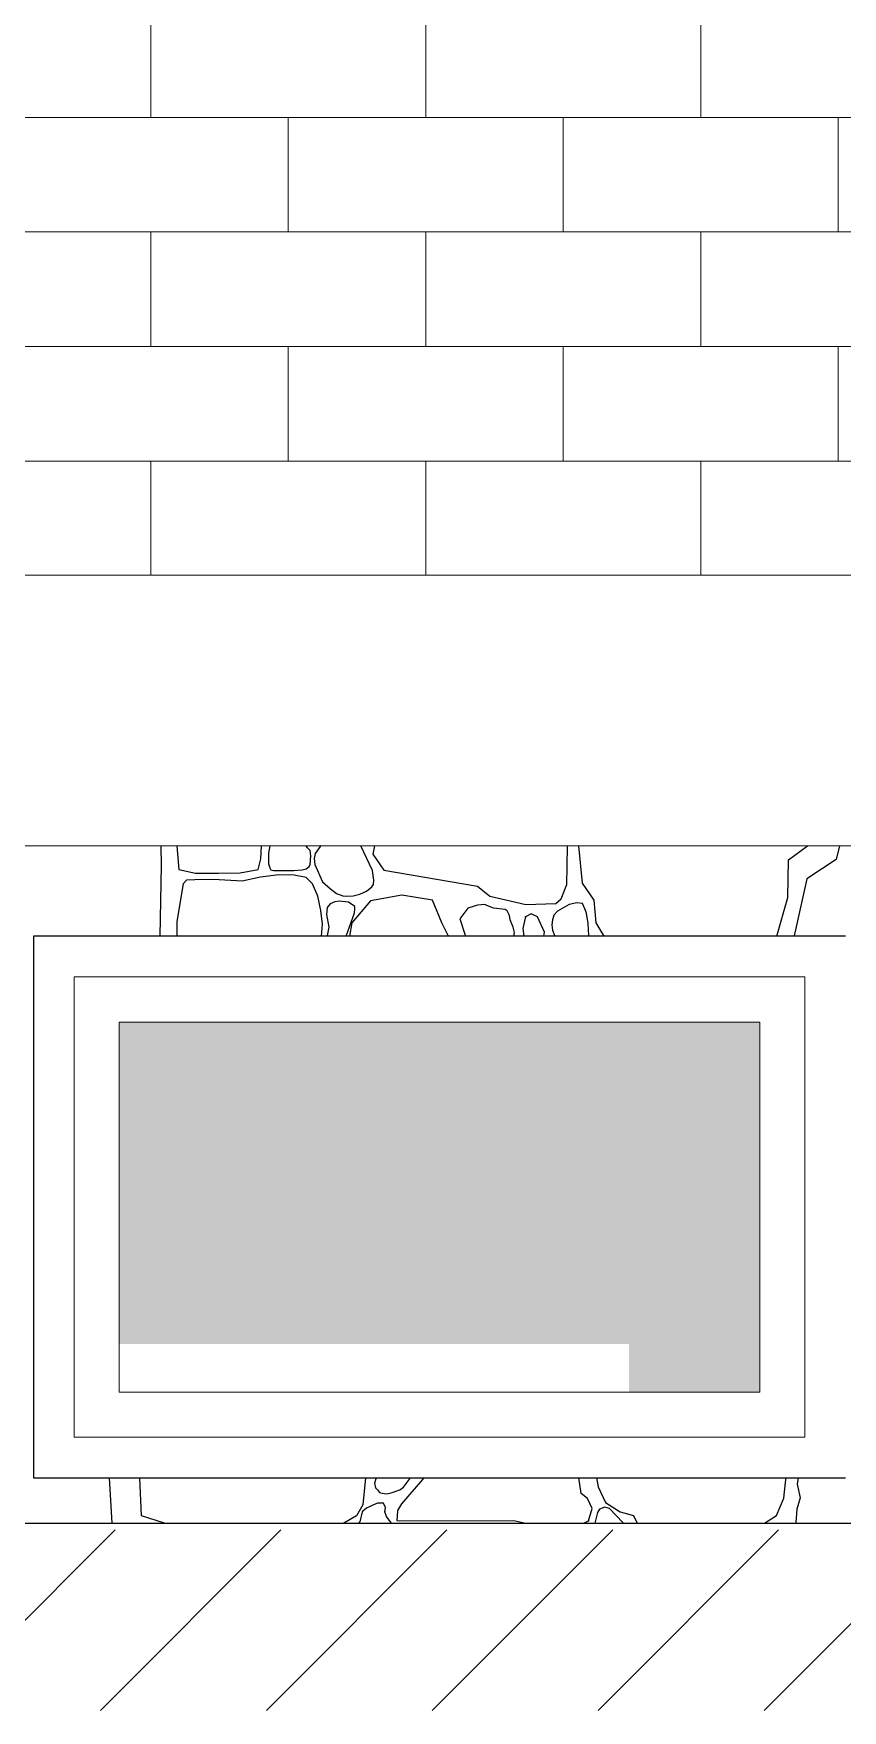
# Model space of a CAD drawing. Header units: feet. Extents: x -10410 to 374725, y -46422 to 88923.
# Drawn here: x 306613 to 307510, y -1258 to 600 of the extents above; entities that cross this region are included whole.
import ezdxf

# ---------------------------------------------------------------- set-up
doc = ezdxf.new("R2010")
doc.units = ezdxf.units.FT
doc.header["$MEASUREMENT"] = 0
for name, color, linetype, lineweight, true_color in [('2D - Общий_Ном._пера__118', 7, 'Continuous', 5, 0x573938), ('Конструктив - Стены Несущие_Ном._пера__107', 7, 'Continuous', 5, 0xaaaaaa), ('Конструктив - Стены Несущие_Ном._пера__87', 7, 'Continuous', 25, 0x6a6a6a), ('Местность - Рельеф_Ном._пера__93', 7, 'Continuous', 25, 0xa2a233)]:
    doc.layers.add(name, color=color, linetype=linetype, lineweight=lineweight, true_color=true_color)
doc.layers.add('Конструктив - Перекрытия_Ном._пера__1', color=7, linetype='Continuous', lineweight=20)
doc.layers.add('Конструктив - Стены Несущие_Ном._пера__120', color=7, linetype='Continuous', lineweight=5)

# ---------------------------------------------------------------- blocks, each defined once
blk = doc.blocks.new('*X130')
at = {"layer": 'Конструктив - Стены Несущие_Ном._пера__87', "linetype": 'Continuous'}
for p, q in [((306755, -321.7), (306754.6, -300)), ((306772, -300), (306774.3, -326.2)), ((306862.1, -326.2), (306864.9, -314.2)), ((306864.9, -314.2), (306865.9, -300)), ((306873.6, -307.8), (306873.5, -319.9)), ((306875.1, -300), (306873.6, -307.8)), ((306916.8, -301.9), (306915.4, -300)), ((306919.5, -305), (306916.8, -301.9)), ((306920.4, -311), (306919.5, -305)), ((306919.7, -320.8), (306920.4, -311)), ((306925.2, -308.5), (306924, -314)), ((306924, -314), (306925, -320.6)), ((306930.6, -300.4), (306925.2, -308.5)), ((306931.8, -300), (306930.6, -300.4)), ((306988.6, -327.1), (306975.9, -300)), ((306990.9, -300), (306989, -309.1)), ((306989, -309.1), (307001.2, -326.9)), ((307204.4, -322.6), (307204.7, -300)), ((307216.9, -300), (307221.1, -341.1)), ((307449, -357.2), (307449.9, -315.3)), ((307449.9, -315.3), (307470.7, -300)), ((307502.5, -314.8), (307470.3, -336.3)), ((307506.2, -300), (307502.5, -314.8)), ((306753.6, -400), (306755, -321.7)), ((306774.3, -326.2), (306792.6, -330.3)), ((306792.6, -330.3), (306818, -330)), ((306818, -330), (306842.1, -329.9)), ((306842.1, -329.9), (306862.1, -326.2)), ((306884.8, -331.9), (306864.5, -334.7)), ((306873.5, -319.9), (306875, -324.1)), ((306875, -324.1), (306876, -326.5)), ((306876, -326.5), (306878.9, -327.1)), ((306878.9, -327.1), (306901.6, -327.1)), ((306901.9, -332.2), (306884.8, -331.9)), ((306901.6, -327.1), (306910.9, -326.3)), ((306915.1, -335.1), (306901.9, -332.2)), ((306910.9, -326.3), (306915.2, -325.2)), ((306915.2, -325.2), (306918.4, -322.8)), ((306918.4, -322.8), (306919.7, -320.8)), ((306925, -320.6), (306933.3, -339.8)), ((306990.4, -338), (306988.6, -327.1)), ((307001.2, -326.9), (307105.2, -344.6)), ((307204, -342.8), (307204.4, -322.6)), ((306779, -342), (306771.8, -383.8)), ((306782.8, -337.8), (306779, -342)), ((306791.8, -337.4), (306782.8, -337.8)), ((306812.7, -337.1), (306791.8, -337.4)), ((306844.4, -339.1), (306812.7, -337.1)), ((306864.5, -334.7), (306844.4, -339.1)), ((306922.2, -342), (306915.1, -335.1)), ((306928.1, -355.6), (306922.2, -342)), ((306933.3, -339.8), (306942.1, -347.4)), ((306942.1, -347.4), (306949, -352.8)), ((306949, -352.8), (306955.9, -355.4)), ((306974.9, -353.3), (306982, -350.2)), ((306982, -350.2), (306988, -345.3)), ((306988, -345.3), (306989.8, -342.6)), ((306989.8, -342.6), (306990.4, -338)), ((307105.2, -344.6), (307118.9, -355.6)), ((307197.9, -358.5), (307204, -342.8)), ((307221.1, -341.1), (307234, -360.1)), ((307470.3, -336.3), (307456.1, -399.5)), ((306931.5, -371.6), (306928.1, -355.6)), ((306938.6, -368.3), (306937.9, -376)), ((306941.7, -364), (306938.6, -368.3)), ((306947, -361.9), (306941.7, -364)), ((306951.7, -361.2), (306947, -361.9)), ((306962.3, -362.4), (306951.7, -361.2)), ((306955.9, -355.4), (306960, -355.7)), ((306960, -355.7), (306967.3, -355.1)), ((306969.1, -366.9), (306962.3, -362.4)), ((306986.5, -360.9), (306966, -385.1)), ((306967.3, -355.1), (306974.9, -353.3)), ((306968.9, -373.9), (306969.3, -369.7)), ((306969.3, -369.7), (306969.1, -366.9)), ((307021.2, -354.4), (306986.5, -360.9)), ((307055.4, -359.9), (307021.2, -354.4)), ((307065.6, -385.1), (307055.4, -359.9)), ((307094.5, -369), (307085.4, -380.7)), ((307105.1, -365.4), (307094.5, -369)), ((307113.1, -364.8), (307105.1, -365.4)), ((307114.8, -365.6), (307113.1, -364.8)), ((307122.8, -369), (307114.8, -365.6)), ((307118.9, -355.6), (307136.7, -359.7)), ((307135.7, -370.5), (307122.8, -369)), ((307138.1, -371.8), (307135.7, -370.5)), ((307136.7, -359.7), (307158.8, -364.7)), ((307158.8, -364.7), (307191.9, -363.6)), ((307191.9, -363.6), (307197.9, -358.5)), ((307206.6, -364.8), (307193.8, -372.3)), ((307215.3, -362.8), (307206.6, -364.8)), ((307221.5, -363.7), (307215.3, -362.8)), ((307224.1, -369.8), (307221.5, -363.7)), ((307225.8, -374.4), (307224.1, -369.8)), ((307234, -360.1), (307236.4, -385.1)), ((307436.9, -400), (307449, -357.2)), ((306771.8, -383.8), (306772, -400)), ((306933.3, -386.8), (306931.5, -371.6)), ((306932.4, -400), (306933.3, -386.8)), ((306937.9, -376), (306940.2, -390)), ((306940.2, -390), (306939, -397.4)), ((306959.4, -400), (306968.9, -373.9)), ((306966, -385.1), (306963.3, -400)), ((307072.9, -400), (307065.6, -385.1)), ((307085.4, -380.7), (307091.7, -400)), ((307140.5, -377.2), (307138.1, -371.8)), ((307141.3, -381.9), (307140.5, -377.2)), ((307144.5, -390), (307141.3, -381.9)), ((307146, -396), (307144.5, -390)), ((307158.4, -378.5), (307155.2, -391.6)), ((307164.5, -375.2), (307158.4, -378.5)), ((307171.6, -378.5), (307164.5, -375.2)), ((307179.5, -395.3), (307171.6, -378.5)), ((307188.2, -381.9), (307187.4, -387.2)), ((307187.4, -387.2), (307188.4, -393.1)), ((307189.8, -376.5), (307188.2, -381.9)), ((307193.8, -372.3), (307189.8, -376.5)), ((307227.9, -385.7), (307225.8, -374.4)), ((307228.5, -399), (307227.9, -385.7)), ((307236.4, -385.1), (307245, -400)), ((306939, -397.4), (306938.6, -400)), ((307145.4, -400), (307146, -396)), ((307155.2, -391.6), (307156.6, -400)), ((307178.7, -400), (307179.5, -395.3)), ((307188.4, -393.1), (307190.7, -400)), ((307228.2, -400), (307228.5, -399)), ((307456.1, -399.5), (307456.3, -400)), ((306700.4, -1050), (306697.3, -1000)), ((306732.6, -1042), (306731, -1000)), ((306981.1, -1000), (306977.9, -1029.8)), ((306992.8, -1000), (306990.9, -1005.8)), ((307044, -1001.9), (307021, -1028.6)), ((307023, -1010.3), (307031, -1000)), ((307045.4, -1000), (307044, -1001.9)), ((307220.1, -1017.2), (307217.4, -1000)), ((307237.1, -1000), (307238.7, -1009.8)), ((307446.5, -1005.1), (307447.3, -1000)), ((307460.5, -1000), (307459.3, -1006.9)), ((306990.9, -1005.8), (306992.2, -1011.2)), ((306992.2, -1011.2), (306994.2, -1013.3)), ((306994.2, -1013.3), (306996.5, -1016.3)), ((306996.5, -1016.3), (306999.3, -1016.8)), ((306999.3, -1016.8), (307004.8, -1017.8)), ((307004.8, -1017.8), (307009.3, -1016.5)), ((307009.3, -1016.5), (307019.1, -1013.1)), ((307019.1, -1013.1), (307023, -1010.3)), ((307227, -1022.7), (307220.1, -1017.2)), ((307238.7, -1009.8), (307247.1, -1027.1)), ((307444.5, -1022.4), (307446.5, -1005.1)), ((307459.3, -1006.9), (307462.6, -1022.1)), ((306977.9, -1029.8), (306971.1, -1042.2)), ((306977.3, -1037.8), (306974.8, -1048.6)), ((306982, -1033.4), (306977.3, -1037.8)), ((306989.1, -1030.2), (306982, -1033.4)), ((306994.3, -1028), (306989.1, -1030.2)), ((307000.9, -1028.1), (306994.3, -1028)), ((307003, -1033), (307000.9, -1028.1)), ((307002.6, -1037.8), (307003, -1033)), ((307004.3, -1042.7), (307002.6, -1037.8)), ((307016.5, -1036.1), (307016, -1042.4)), ((307021, -1028.6), (307016.5, -1036.1)), ((307232.2, -1034.1), (307227, -1022.7)), ((307228.3, -1047.7), (307232.2, -1034.1)), ((307238, -1038.3), (307235.1, -1050)), ((307240.3, -1034.6), (307238, -1038.3)), ((307246.3, -1032.4), (307240.3, -1034.6)), ((307251.5, -1034), (307246.3, -1032.4)), ((307247.1, -1027.1), (307263.2, -1037.8)), ((307266.1, -1049.4), (307251.5, -1034)), ((307263.2, -1037.8), (307278.1, -1041.7)), ((307436.6, -1041.7), (307444.5, -1022.4)), ((307459.2, -1034.5), (307458.1, -1049.6)), ((307462.6, -1022.1), (307459.2, -1034.5)), ((306758.2, -1050), (306732.6, -1042)), ((306971.1, -1042.2), (306957.1, -1050)), ((306974.8, -1048.6), (306973.1, -1050)), ((307009.6, -1049.7), (307004.3, -1042.7)), ((307009.7, -1050), (307009.6, -1049.7)), ((307016, -1042.4), (307015.9, -1047.3)), ((307015.9, -1047.3), (307018.5, -1047.7)), ((307018.5, -1047.7), (307145.3, -1047.4)), ((307145.3, -1047.4), (307158.6, -1050)), ((307223.1, -1050), (307228.3, -1047.7)), ((307266.9, -1050), (307266.1, -1049.4)), ((307278.1, -1041.7), (307282.1, -1050)), ((307423.2, -1050), (307436.6, -1041.7)), ((307458.1, -1049.6), (307458.1, -1050))]:
    blk.add_line(p, q, dxfattribs=at)
for p in [(307158.4, -378.5), (307002.6, -1037.8), (307228.3, -1047.7)]:
    blk.add_point(p, dxfattribs=at)
blk = doc.blocks.new('Штриховка_65', base_point=(0, 0))
at = {"layer": 'Конструктив - Стены Несущие_Ном._пера__87', "linetype": 'Continuous'}
blk.add_blockref('*X130', (0, 0), dxfattribs=at)
blk = doc.blocks.new('*X134')
at = {"layer": 'Конструктив - Стены Несущие_Ном._пера__87', "linetype": 'Continuous'}
for p, q in [((306755, -321.7), (306754.6, -300)), ((306772, -300), (306774.3, -326.2)), ((306862.1, -326.2), (306864.9, -314.2)), ((306864.9, -314.2), (306865.9, -300)), ((306873.6, -307.8), (306873.5, -319.9)), ((306875.1, -300), (306873.6, -307.8)), ((306916.8, -301.9), (306915.4, -300)), ((306919.5, -305), (306916.8, -301.9)), ((306920.4, -311), (306919.5, -305)), ((306919.7, -320.8), (306920.4, -311)), ((306925.2, -308.5), (306924, -314)), ((306924, -314), (306925, -320.6)), ((306930.6, -300.4), (306925.2, -308.5)), ((306931.8, -300), (306930.6, -300.4)), ((306988.6, -327.1), (306975.9, -300)), ((306990.9, -300), (306989, -309.1)), ((306989, -309.1), (307001.2, -326.9)), ((307204.4, -322.6), (307204.7, -300)), ((307216.9, -300), (307221.1, -341.1)), ((307449, -357.2), (307449.9, -315.3)), ((307449.9, -315.3), (307470.7, -300)), ((307502.5, -314.8), (307470.3, -336.3)), ((307506.2, -300), (307502.5, -314.8)), ((306753.6, -400), (306755, -321.7)), ((306774.3, -326.2), (306792.6, -330.3)), ((306792.6, -330.3), (306818, -330)), ((306818, -330), (306842.1, -329.9)), ((306842.1, -329.9), (306862.1, -326.2)), ((306884.8, -331.9), (306864.5, -334.7)), ((306873.5, -319.9), (306875, -324.1)), ((306875, -324.1), (306876, -326.5)), ((306876, -326.5), (306878.9, -327.1)), ((306878.9, -327.1), (306901.6, -327.1)), ((306901.9, -332.2), (306884.8, -331.9)), ((306901.6, -327.1), (306910.9, -326.3)), ((306915.1, -335.1), (306901.9, -332.2)), ((306910.9, -326.3), (306915.2, -325.2)), ((306915.2, -325.2), (306918.4, -322.8)), ((306918.4, -322.8), (306919.7, -320.8)), ((306925, -320.6), (306933.3, -339.8)), ((306990.4, -338), (306988.6, -327.1)), ((307001.2, -326.9), (307105.2, -344.6)), ((307204, -342.8), (307204.4, -322.6)), ((306779, -342), (306771.8, -383.8)), ((306782.8, -337.8), (306779, -342)), ((306791.8, -337.4), (306782.8, -337.8)), ((306812.7, -337.1), (306791.8, -337.4)), ((306844.4, -339.1), (306812.7, -337.1)), ((306864.5, -334.7), (306844.4, -339.1)), ((306922.2, -342), (306915.1, -335.1)), ((306928.1, -355.6), (306922.2, -342)), ((306933.3, -339.8), (306942.1, -347.4)), ((306942.1, -347.4), (306949, -352.8)), ((306949, -352.8), (306955.9, -355.4)), ((306974.9, -353.3), (306982, -350.2)), ((306982, -350.2), (306988, -345.3)), ((306988, -345.3), (306989.8, -342.6)), ((306989.8, -342.6), (306990.4, -338)), ((307105.2, -344.6), (307118.9, -355.6)), ((307197.9, -358.5), (307204, -342.8)), ((307221.1, -341.1), (307234, -360.1)), ((307470.3, -336.3), (307456.1, -399.5)), ((306931.5, -371.6), (306928.1, -355.6)), ((306938.6, -368.3), (306937.9, -376)), ((306941.7, -364), (306938.6, -368.3)), ((306947, -361.9), (306941.7, -364)), ((306951.7, -361.2), (306947, -361.9)), ((306962.3, -362.4), (306951.7, -361.2)), ((306955.9, -355.4), (306960, -355.7)), ((306960, -355.7), (306967.3, -355.1)), ((306969.1, -366.9), (306962.3, -362.4)), ((306986.5, -360.9), (306966, -385.1)), ((306967.3, -355.1), (306974.9, -353.3)), ((306968.9, -373.9), (306969.3, -369.7)), ((306969.3, -369.7), (306969.1, -366.9)), ((307021.2, -354.4), (306986.5, -360.9)), ((307055.4, -359.9), (307021.2, -354.4)), ((307065.6, -385.1), (307055.4, -359.9)), ((307094.5, -369), (307085.4, -380.7)), ((307105.1, -365.4), (307094.5, -369)), ((307113.1, -364.8), (307105.1, -365.4)), ((307114.8, -365.6), (307113.1, -364.8)), ((307122.8, -369), (307114.8, -365.6)), ((307118.9, -355.6), (307136.7, -359.7)), ((307135.7, -370.5), (307122.8, -369)), ((307138.1, -371.8), (307135.7, -370.5)), ((307136.7, -359.7), (307158.8, -364.7)), ((307158.8, -364.7), (307191.9, -363.6)), ((307191.9, -363.6), (307197.9, -358.5)), ((307206.6, -364.8), (307193.8, -372.3)), ((307215.3, -362.8), (307206.6, -364.8)), ((307221.5, -363.7), (307215.3, -362.8)), ((307224.1, -369.8), (307221.5, -363.7)), ((307225.8, -374.4), (307224.1, -369.8)), ((307234, -360.1), (307236.4, -385.1)), ((307436.9, -400), (307449, -357.2)), ((306771.8, -383.8), (306772, -400)), ((306933.3, -386.8), (306931.5, -371.6)), ((306932.4, -400), (306933.3, -386.8)), ((306937.9, -376), (306940.2, -390)), ((306940.2, -390), (306939, -397.4)), ((306959.4, -400), (306968.9, -373.9)), ((306966, -385.1), (306963.3, -400)), ((307072.9, -400), (307065.6, -385.1)), ((307085.4, -380.7), (307091.7, -400)), ((307140.5, -377.2), (307138.1, -371.8)), ((307141.3, -381.9), (307140.5, -377.2)), ((307144.5, -390), (307141.3, -381.9)), ((307146, -396), (307144.5, -390)), ((307158.4, -378.5), (307155.2, -391.6)), ((307164.5, -375.2), (307158.4, -378.5)), ((307171.6, -378.5), (307164.5, -375.2)), ((307179.5, -395.3), (307171.6, -378.5)), ((307188.2, -381.9), (307187.4, -387.2)), ((307187.4, -387.2), (307188.4, -393.1)), ((307189.8, -376.5), (307188.2, -381.9)), ((307193.8, -372.3), (307189.8, -376.5)), ((307227.9, -385.7), (307225.8, -374.4)), ((307228.5, -399), (307227.9, -385.7)), ((307236.4, -385.1), (307245, -400)), ((306939, -397.4), (306938.6, -400)), ((307145.4, -400), (307146, -396)), ((307155.2, -391.6), (307156.6, -400)), ((307178.7, -400), (307179.5, -395.3)), ((307188.4, -393.1), (307190.7, -400)), ((307228.2, -400), (307228.5, -399)), ((307456.1, -399.5), (307456.3, -400))]:
    blk.add_line(p, q, dxfattribs=at)
blk.add_point((307158.4, -378.5), dxfattribs=at)
blk = doc.blocks.new('Штриховка_67', base_point=(0, 0))
at = {"layer": 'Конструктив - Стены Несущие_Ном._пера__87', "linetype": 'Continuous'}
blk.add_blockref('*X134', (0, 0), dxfattribs=at)

msp = doc.modelspace()

# ---------------------------------------------------------------- hatches: boundary and pattern name
at = {"layer": '2D - Общий_Ном._пера__118', "linetype": 'Continuous'}
h = msp.add_hatch(dxfattribs=at)
h.set_pattern_fill('ЛИНИИ_НАКЛОННЫЕ__ШАГ_1_5_', color=256, style=0, pattern_type=2)
h.set_pattern_definition([(45, (0, 0), (-91.92388, 91.92388), [])])
h.paths.add_polyline_path([(295525.14034, -1050), (295525.14034, -1057.65579), (317039.44593, -1057.65579), (317039.44593, -1257.65579), (295525.14034, -1257.65579), (292970.03495, -1257.65579), (292970.03495, -1050)])
at = {"layer": 'Конструктив - Стены Несущие_Ном._пера__107', "linetype": 'Continuous'}
h = msp.add_hatch(dxfattribs=at)
h.set_pattern_fill('ЧЕРЕПИЦА_02', color=256, style=0, pattern_type=2)
h.set_pattern_definition([(0, (306895.16, 1650), (0, 127), []), (90, (306895.16, 1650), (-304.8, 0), [127, -127]), (90, (307047.56, 1777), (-304.8, 0), [127, -127])])
h.paths.add_polyline_path([(305377.65755, 2650.00005), (305412.65752, 2650.00005), (305412.65752, 2400.00006), (305377.65755, 2400.00006), (305377.65755, 2350.00001), (305612.65755, 2350.00001), (305612.65755, 2100.00002), (305377.65755, 2100.00002), (305377.65755, 2050.00006), (305412.65752, 2050.00006), (305412.65752, 1799.99998), (305377.65755, 1799.99998), (305377.65755, 1750.00002), (305612.65755, 1749.99993), (305612.65755, 1500.00003), (305377.65755, 1500.00003), (305377.65755, 1449.99997), (305412.65752, 1449.99997), (305412.65752, 1199.99999), (305377.65755, 1199.99999), (305377.65755, 1150.00002), (305612.65755, 1150.00002), (305612.65755, 899.99994), (305377.65755, 900.00003), (305377.65755, 849.99998), (305412.65752, 849.99998), (305412.65752, 599.99999), (305377.65755, 599.99999), (305377.65755, 550.00003), (305612.65755, 550.00003), (305612.65755, 300.00004), (305377.65755, 300.00004), (305377.65755, 249.99999), (305612.56484, 249.99999), (305612.56484, 0), (308312.65756, 0), (308312.65756, 249.99999), (308412.65757, 249.99999), (308412.65757, 300.00004), (308312.65756, 300.00004), (308312.65756, 550.00003), (308412.65757, 550.00003), (308412.65757, 599.99999), (308312.65756, 599.99999), (308312.65756, 849.99998), (308412.65757, 849.99998), (308412.65757, 1199.99999), (308312.65756, 1199.99999), (308312.65756, 1449.99997), (308412.65757, 1449.99997), (308412.65757, 1799.99998), (308312.65756, 1799.99998), (308312.65756, 2050.00006), (308412.65757, 2050.00006), (308412.65757, 2400.00006), (308312.65756, 2400.00006), (308312.65756, 2649.99996), (308412.65757, 2649.99996), (308412.65757, 2999.99996), (308312.65756, 2999.99996), (308312.65756, 3250.00004), (308412.65757, 3250.00004), (308412.65757, 3300), (305377.65755, 3300), (305377.65755, 3250.00004), (305412.65752, 3250.00004), (305412.65752, 2999.99996), (305377.65755, 2999.99996), (305377.65755, 2950), (305612.65755, 2950), (305612.65755, 2699.99992), (305377.65755, 2700.00001)])
h.paths.add_polyline_path([(306612.07617, 2097.08997), (306612.07617, 899.99994), (307512.0762, 899.99994), (307512.0762, 2097.08997), (307712.07623, 2097.08997), (307712.07623, 2600), (307062.07592, 2658.86605), (306412.07614, 2600), (306412.07614, 2097.08997)], flags=0)
at = {"layer": 'Конструктив - Стены Несущие_Ном._пера__120', "linetype": 'Continuous', "lineweight": 0, "true_color": 0x000000}
msp.add_hatch(color=18, dxfattribs=at).paths.add_polyline_path([(307418.07618, -495), (306708.07618, -495), (306708.07619, -851.54342), (307273.07619, -851.54342), (307273.07619, -905.00002), (307418.07618, -905)])

# ---------------------------------------------------------------- linework, layer by layer
at = {"layer": 'Конструктив - Перекрытия_Ном._пера__1', "linetype": 'Continuous'}
for p, q in [((308962.65736, 0), (305062.21953, 0)), ((308962.65736, -300), (305062.21953, -300))]:
    msp.add_line(p, q, dxfattribs=at)
at = {"layer": 'Конструктив - Стены Несущие_Ном._пера__120', "linetype": 'Continuous'}
for p, q in [((306658.07618, -445), (306658.07618, -495)), ((307468.07618, -445), (306658.07618, -445)), ((307468.07618, -495), (307468.07618, -445)), ((306658.07618, -495), (306658.07618, -905)), ((306708.07618, -905), (306708.07618, -495)), ((306708.07618, -495), (307418.07618, -495)), ((307418.07618, -495), (307418.07618, -905)), ((307468.07618, -905), (307468.07618, -495)), ((306658.07618, -905), (306658.07618, -955)), ((307418.07618, -905), (306708.07618, -905)), ((307468.07618, -955), (307468.07618, -905)), ((306658.07618, -955), (307468.07618, -955))]:
    msp.add_line(p, q, dxfattribs=at)
at = {"layer": 'Конструктив - Стены Несущие_Ном._пера__87', "linetype": 'Continuous'}
for p, q in [((306613.07618, -400), (306613.07618, -1000)), ((307513.07618, -400), (306613.07618, -400)), ((306613.07618, -1000), (307513.07618, -1000))]:
    msp.add_line(p, q, dxfattribs=at)
at = {"layer": 'Местность - Рельеф_Ном._пера__93', "linetype": 'Continuous'}
msp.add_line((294690.52005, -1050), (313353.59199, -1050), dxfattribs=at)

# ---------------------------------------------------------------- block references
at = {"layer": 'Конструктив - Стены Несущие_Ном._пера__87', "linetype": 'Continuous'}
for name in ['Штриховка_65', 'Штриховка_67']:
    msp.add_blockref(name, (0, 0), dxfattribs=at)

doc.saveas('drawing.dxf')
